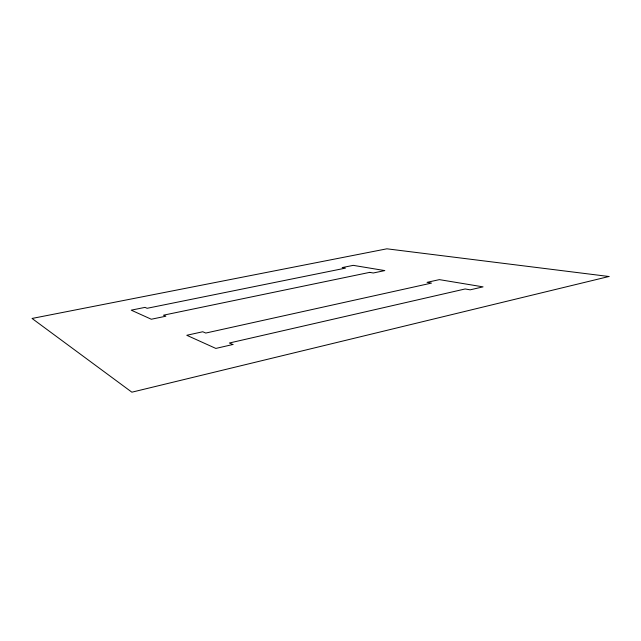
<?xml version="1.0" encoding="UTF-8"?>
<svg xmlns="http://www.w3.org/2000/svg" width="641" height="641" viewBox="0 0 641 641"><rect width="100%" height="100%" fill="white"/><g stroke="black" fill="none" stroke-linecap="round" stroke-linejoin="round"><path stroke-width="0.96" d="M608.95 276.503L131.87 392.188L32.05 318.457L386.892 248.812L608.95 276.503M232.915 344.497L215.841 348.424L186.771 335.283L202.748 331.758L205.793 333.048L431.457 283.106L427.066 282.344L439.381 279.628L483.05 286.864L470.149 289.836L465.158 288.963L229.39 343.007L232.915 344.497M369.705 272.369L163.471 315.188L165.883 316.205L151.308 319.242L131.229 310.164L144.994 307.384L147.134 308.289L345.395 268.146L342.198 267.585L353.247 265.358L384.8 270.59L373.27 272.994L369.705 272.369"/></g></svg>
